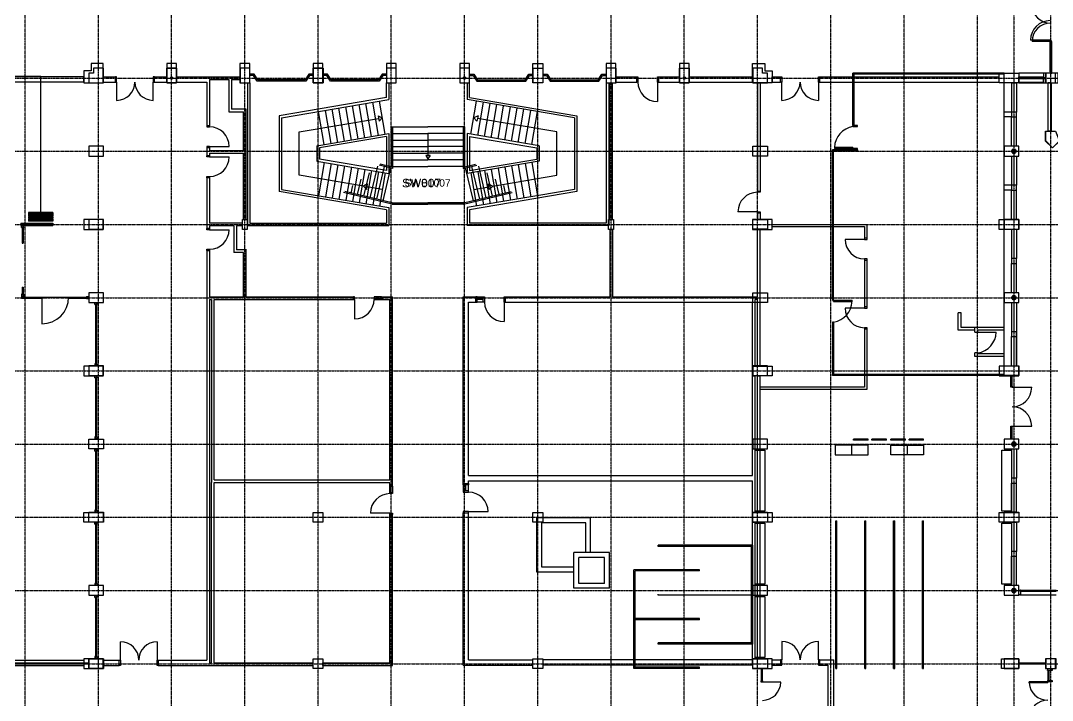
# Model space of a CAD drawing. Header units: millimetres. Extents: x -58291 to 85267, y -25390 to 74943.
# Drawn here: x -17716 to 24544, y 11276 to 39128 of the extents above; entities that cross this region are included whole.
import ezdxf

# ---------------------------------------------------------------- set-up
doc = ezdxf.new("R2010")
doc.units = ezdxf.units.MM
for name, pattern in [('HIDDEN', [9.525, 6.35, -3.175]), ('PCENTRE', [50.8, 31.75, -6.35, 6.35, -6.35]), ('PCENTRE2', [28.575, 19.05, -3.175, 3.175, -3.175])]:
    doc.linetypes.add(name, pattern=pattern)
for name, color, linetype in [('Basement 01 - Doors Windows and Openings', 1, 'Continuous'), ('Basement 01 - Stairs', 8, 'Continuous'), ('Basement 01 - Structural Members', 5, 'Continuous'), ('Basement 01 - Text and Leaders', 1, 'Continuous'), ('Basement 01 - Walls', 3, 'Continuous'), ('BL', 8, 'Continuous'), ('Boundaries_and_building_grids', 140, 'PCENTRE2'), ('BRICK_WALLS_P4', 1, 'Continuous'), ('COLUMNS_P5', 5, 'Continuous'), ('DR', 8, 'Continuous'), ('LIFTS AND STAIRS', 8, 'Continuous'), ('SHOPFITTING', 4, 'Continuous'), ('TEXT', 2, 'Continuous'), ('WA', 6, 'Continuous'), ('WN', 4, 'Continuous')]:
    doc.layers.add(name, color=color, linetype=linetype)
doc.styles.add('arial', font='arial.ttf')

msp = doc.modelspace()

# ---------------------------------------------------------------- linework, layer by layer
at = {"layer": 'Basement 01 - Doors Windows and Openings', "color": 1, "linetype": 'Continuous', "lineweight": -3}
for p, q in [((24467, 38276, -4600), (23717, 38276, -4600)), ((24467, 37026, -4600), (24467, 38226, -4600)), ((24492, 37026, -4600), (24492, 38226, -4600)), ((24517, 37026, -4600), (24517, 38226, -4600)), ((-13783, 36611, -4600), (-13783, 35861, -4600)), ((-12283, 35861, -4600), (-12283, 36611, -4600)), ((8367, 36611, -4600), (8367, 35811, -4600)), ((13461, 35861, -4600), (13461, 36611, -4600)), ((14961, 36611, -4600), (14961, 35861, -4600)), ((-9978, 33973, -4600), (-9178, 33973, -4600)), ((-9978, 33543, -4600), (-9178, 33543, -4600)), ((12467, 31294, -4600), (11667, 31294, -4600)), ((-9978, 30561, -4600), (-9178, 30561, -4600)), ((16852, 30166, -4600), (16052, 30166, -4600)), ((-4038, 27706, -4600), (-4038, 26906, -4600)), ((-2938, 27816, -4600), (-3188, 27816, -4600)), ((-3188, 27761, -4600), (-2938, 27761, -4600)), ((-3188, 27706, -4600), (-2888, 27706, -4600)), ((1235, 27596, -4600), (935, 27596, -4600)), ((985, 27816, -4600), (1235, 27816, -4600)), ((985, 27596, -4600), (985, 27816, -4600)), ((1235, 27706, -4600), (985, 27706, -4600)), ((2085, 27596, -4600), (2085, 26796, -4600)), ((16852, 27346, -4600), (16052, 27346, -4600)), ((-2588, 19796, -4600), (-2588, 20096, -4600)), ((-2533, 19796, -4600), (-2533, 20046, -4600)), ((-2478, 20046, -4600), (-2478, 19796, -4600)), ((412, 20108, -4600), (412, 19858, -4600)), ((632, 20108, -4600), (412, 20108, -4600)), ((522, 19858, -4600), (522, 20108, -4600)), ((632, 19858, -4600), (632, 20158, -4600)), ((-2588, 18946, -4600), (-3388, 18946, -4600)), ((632, 19008, -4600), (1432, 19008, -4600)), ((-13626, 12926, -4600), (-13626, 13676, -4600)), ((-12126, 13676, -4600), (-12126, 12926, -4600)), ((13461, 13691, -4600), (13461, 12941, -4600)), ((14961, 12941, -4600), (14961, 13691, -4600)), ((12617, 12576, -4600), (12617, 12076, -4600)), ((12642, 12076, -4600), (12642, 12576, -4600)), ((12667, 12076, -4600), (12667, 12576, -4600)), ((13417, 12026, -4600), (12667, 12026, -4600))]:
    msp.add_line(p, q, dxfattribs=at)
at = {"layer": 'Basement 01 - Doors Windows and Openings', "color": 1, "linetype": 'Continuous', "lineweight": -3, "elevation": -4600}
for points in [[(24517, 38226), (24517, 38276), (24467, 38276), (24467, 38226), (24517, 38226)], [(-13783, 36611), (-13783, 36831), (-13833, 36831), (-13833, 36611), (-13783, 36611)], [(-12233, 36611), (-12233, 36831), (-12283, 36831), (-12283, 36611), (-12233, 36611)], [(7567, 36611), (7517, 36611), (7517, 36831), (7567, 36831), (7567, 36611)], [(8417, 36611), (8367, 36611), (8367, 36831), (8417, 36831), (8417, 36611)], [(13411, 36611), (13411, 36831), (13461, 36831), (13461, 36611), (13411, 36611)], [(14961, 36611), (14961, 36831), (15011, 36831), (15011, 36611), (14961, 36611)], [(24517, 36976), (24517, 37026), (24467, 37026), (24467, 36976), (24517, 36976)], [(-9978, 34773), (-9978, 34823), (-10088, 34823), (-10088, 34773), (-9978, 34773)], [(-9978, 33923), (-9978, 33973), (-10088, 33973), (-10088, 33923), (-9978, 33923)], [(-9978, 33593), (-9978, 33543), (-10088, 33543), (-10088, 33593), (-9978, 33593)], [(-9978, 32743), (-9978, 32693), (-10088, 32693), (-10088, 32743), (-9978, 32743)], [(12467, 32094), (12467, 32144), (12577, 32144), (12577, 32094), (12467, 32094)], [(12467, 31244), (12467, 31294), (12577, 31294), (12577, 31244), (12467, 31244)], [(-9978, 30611), (-9978, 30561), (-10088, 30561), (-10088, 30611), (-9978, 30611)], [(16852, 30216), (16852, 30166), (16962, 30166), (16962, 30216), (16852, 30216)], [(-9978, 29761), (-9978, 29711), (-10088, 29711), (-10088, 29761), (-9978, 29761)], [(16852, 29366), (16852, 29316), (16962, 29316), (16962, 29366), (16852, 29366)], [(-4088, 27706), (-4038, 27706), (-4038, 27816), (-4088, 27816), (-4088, 27706)], [(-3238, 27706), (-3188, 27706), (-3188, 27816), (-3238, 27816), (-3238, 27706)], [(-2938, 27816), (-2888, 27816), (-2888, 27706), (-2938, 27706), (-2938, 27816)], [(985, 27816), (935, 27816), (935, 27596), (985, 27596)], [(1285, 27596), (1235, 27596), (1235, 27816), (1285, 27816), (1285, 27596)], [(2135, 27596), (2085, 27596), (2085, 27816), (2135, 27816), (2135, 27596)], [(16852, 27396), (16852, 27346), (16962, 27346), (16962, 27396), (16852, 27396)], [(16852, 26546), (16852, 26496), (16962, 26496), (16962, 26546), (16852, 26546)], [(-2478, 20046), (-2478, 20096), (-2588, 20096), (-2588, 20046), (-2478, 20046)], [(412, 20108), (412, 20158), (632, 20158), (632, 20108)], [(-2588, 19746), (-2588, 19796), (-2478, 19796), (-2478, 19746), (-2588, 19746)], [(632, 19808), (632, 19858), (412, 19858), (412, 19808), (632, 19808)], [(-2588, 18896), (-2588, 18946), (-2478, 18946), (-2478, 18896), (-2588, 18896)], [(632, 18958), (632, 19008), (412, 19008), (412, 18958), (632, 18958)], [(-13626, 12926), (-13626, 12706), (-13676, 12706), (-13676, 12926), (-13626, 12926)], [(-12076, 12926), (-12076, 12706), (-12126, 12706), (-12126, 12926), (-12076, 12926)], [(13411, 12941), (13411, 12721), (13461, 12721), (13461, 12941), (13411, 12941)], [(14961, 12941), (14961, 12721), (15011, 12721), (15011, 12941), (14961, 12941)], [(12617, 12026), (12617, 12076), (12667, 12076), (12667, 12026), (12617, 12026)]]:
    msp.add_lwpolyline(points, dxfattribs=at)
at = {"layer": 'Basement 01 - Doors Windows and Openings', "color": 1, "linetype": 'Continuous', "lineweight": -3}
for centre, radius, start, end in [((24467, 39776, -4600), 750, 180, 270), ((24467, 38276, -4600), 750, 90, 180), ((-13783, 36611, -4600), 750, 270, 0), ((-12283, 36611, -4600), 750, 180, 270), ((8367, 36611, -4600), 800, 180, 270), ((13461, 36611, -4600), 750, 270, 0), ((14961, 36611, -4600), 750, 180, 270), ((-9978, 33973, -4600), 800, 0, 90), ((-9978, 33543, -4600), 800, 270, 0), ((12467, 31294, -4600), 800, 90, 180), ((-9978, 30561, -4600), 800, 270, 0), ((16852, 30166, -4600), 800, 180, 270), ((-4038, 27706, -4600), 800, 270, 0), ((2085, 27596, -4600), 800, 180, 270), ((16852, 27346, -4600), 800, 180, 270), ((-2588, 18946, -4600), 800, 90, 180), ((632, 19008, -4600), 800, 0, 90), ((-13626, 12926, -4600), 750, 0, 90), ((-12126, 12926, -4600), 750, 90, 180), ((13461, 12941, -4600), 750, 0, 90), ((14961, 12941, -4600), 750, 90, 180), ((12667, 12026, -4600), 750, 270, 0)]:
    msp.add_arc(centre, radius, start, end, dxfattribs=at)
at = {"layer": 'Basement 01 - Stairs', "color": 8, "linetype": 'Continuous', "lineweight": -3}
for p, q in [((-2533, 34776, -4600), (-2533, 33138, -4600)), ((-2533, 34776, -4600), (-1033, 34776, -4600)), ((-2483, 34776, -4600), (-2483, 33076, -4600)), ((467, 34776, -4600), (-1033, 34776, -4600)), ((417, 34776, -4600), (417, 33076, -4600)), ((467, 34776, -4600), (467, 33138, -4600)), ((-2483, 34506, -4600), (-1033, 34506, -4600)), ((-2483, 34236, -4600), (-1033, 34236, -4600)), ((-1033, 34506, -4600), (-1033, 33601, -4600)), ((417, 34506, -4600), (-1033, 34506, -4600)), ((417, 34236, -4600), (-1033, 34236, -4600)), ((-2483, 33966, -4600), (-1033, 33966, -4600)), ((417, 33966, -4600), (-1033, 33966, -4600)), ((-2483, 33696, -4600), (-1033, 33696, -4600)), ((-2483, 33426, -4600), (-1033, 33426, -4600)), ((-1122, 33601, -4600), (-1033, 33463, -4600)), ((-1122, 33601, -4600), (-943, 33601, -4600)), ((-943, 33601, -4600), (-1122, 33601, -4600)), ((417, 33696, -4600), (-1033, 33696, -4600)), ((-943, 33601, -4600), (-1033, 33463, -4600)), ((417, 33426, -4600), (-1033, 33426, -4600)), ((-3100, 33159, -4600), (-3408, 31874, -4600)), ((-2823, 33157, -4600), (-3145, 31812, -4600)), ((-2483, 33076, -4600), (-3037, 33208, -4600)), ((-2533, 33138, -4600), (-2988, 33247, -4600)), ((-2561, 33094, -4600), (-2882, 31749, -4600)), ((-2483, 33156, -4600), (-1033, 33156, -4600)), ((417, 33156, -4600), (-1033, 33156, -4600)), ((417, 33076, -4600), (972, 33208, -4600)), ((467, 33138, -4600), (922, 33247, -4600)), ((495, 33094, -4600), (817, 31749, -4600)), ((758, 33157, -4600), (1079, 31812, -4600)), ((1035, 33159, -4600), (1342, 31874, -4600)), ((-3782, 32630, -4600), (-3933, 32000, -4600)), ((-3441, 32895, -4600), (-3670, 31937, -4600)), ((1376, 32895, -4600), (1605, 31937, -4600)), ((1716, 32630, -4600), (1867, 32000, -4600)), ((-2493, 31656, -4600), (-4438, 32121, -4600)), ((-4123, 32366, -4600), (-4195, 32063, -4600)), ((427, 31656, -4600), (2373, 32121, -4600)), ((2057, 32366, -4600), (2130, 32063, -4600)), ((-2493, 31606, -4600), (-4488, 32083, -4600)), ((427, 31606, -4600), (2422, 32083, -4600)), ((-2493, 31656, -4600), (-1033, 31656, -4600)), ((-2493, 31606, -4600), (-1033, 31606, -4600)), ((427, 31656, -4600), (-1033, 31656, -4600)), ((427, 31606, -4600), (-1033, 31606, -4600))]:
    msp.add_line(p, q, dxfattribs=at)
at = {"layer": 'Basement 01 - Structural Members', "color": 5, "linetype": 'Continuous', "lineweight": -3, "elevation": -4600}
for points in [[(-14333, 37376), (-14833, 37376), (-14833, 37076), (-15133, 37076), (-15133, 36576), (-14333, 36576)], [(-11733, 37376), (-11733, 36576), (-11333, 36576), (-11333, 37376)], [(-8333, 36576), (-8333, 37376), (-8733, 37376), (-8733, 36576)], [(-5733, 37376), (-5733, 36576), (-5333, 36576), (-5333, 37376)], [(-2333, 37376), (-2733, 37376), (-2733, 36576), (-2333, 36576)], [(667, 37376), (267, 37376), (267, 36576), (667, 36576)], [(3267, 37376), (3667, 37376), (3667, 36576), (3267, 36576)], [(6267, 37376), (6267, 36576), (6667, 36576), (6667, 37376)], [(9267, 37376), (9267, 36576), (9667, 36576), (9667, 37376)], [(12267, 37376), (12767, 37376), (12767, 37076), (13067, 37076), (13067, 36576), (12267, 36576)], [(22367, 36576), (22367, 36976), (23167, 36976), (23167, 36576)], [(24781, 36976), (24181, 36976), (24181, 36576), (24781, 36576)], [(24267, 34593), (24667, 34593), (24833, 34193), (24550, 33910), (24267, 34193)], [(-15133, 30576), (-14333, 30576), (-14333, 30976), (-15133, 30976)], [(13067, 30576), (13067, 30976), (12267, 30976), (12267, 30576)], [(22367, 30576), (22367, 30976), (23167, 30976), (23167, 30576)], [(-14333, 24976), (-15133, 24976), (-15133, 24576), (-14333, 24576)], [(13067, 24576), (12267, 24576), (12267, 24976), (13067, 24976)], [(22367, 24576), (23167, 24576), (23167, 24976), (22367, 24976)], [(-15133, 18576), (-15133, 18976), (-14333, 18976), (-14333, 18576)], [(13067, 18576), (12267, 18576), (12267, 18976), (13067, 18976)], [(22367, 18576), (22367, 18976), (23167, 18976), (23167, 18576)], [(-15133, 12576), (-14333, 12576), (-14333, 12976), (-15133, 12976)], [(13067, 12576), (13067, 12976), (12267, 12976), (12267, 12576)], [(22467, 12576), (22467, 12976), (23167, 12976), (23167, 12576)]]:
    msp.add_lwpolyline(points, close=True, dxfattribs=at)
for points in [[(-8633, 30976), (-8433, 30976), (-8433, 30576), (-8633, 30576), (-8633, 30976)], [(6367, 30976), (6567, 30976), (6567, 30576), (6367, 30576), (6367, 30976)], [(-5333, 18576), (-5733, 18576), (-5733, 18976), (-5333, 18976), (-5333, 18576)], [(3667, 18576), (3267, 18576), (3267, 18976), (3667, 18976), (3667, 18576)], [(-5333, 12576), (-5733, 12576), (-5733, 12976), (-5333, 12976), (-5333, 12576)], [(3667, 12576), (3267, 12576), (3267, 12976), (3667, 12976), (3667, 12576)], [(24267, 12576), (24667, 12576), (24667, 12976), (24267, 12976), (24267, 12576)]]:
    msp.add_lwpolyline(points, dxfattribs=at)
at = {"layer": 'Basement 01 - Structural Members', "color": 5, "linetype": 'Continuous', "lineweight": -3}
for centre, radius in [((-11533, 36776, -4600), 50), ((467, 36776, -4600), 50), ((9467, 36776, -4600), 50), ((22967, 27776, -4600), 75), ((22967, 21776, -4600), 75), ((22967, 15776, -4600), 75)]:
    msp.add_circle(centre, radius, dxfattribs=at)
at = {"layer": 'Basement 01 - Structural Members', "linetype": 'Continuous', "lineweight": -3}
msp.add_circle((22965, 33774, -4600), 75, dxfattribs=at)
at = {"layer": 'Basement 01 - Walls', "color": 3, "linetype": 'Continuous', "lineweight": -3}
for p, q in [((-15133, 36831, -4600), (-24433, 36831, -4600)), ((-15133, 36611, -4600), (-15133, 36831, -4600)), ((-14333, 36611, -4600), (-14333, 36831, -4600)), ((-14333, 36831, -4600), (-13833, 36831, -4600)), ((-13833, 36611, -4600), (-13833, 36831, -4600)), ((-12233, 36611, -4600), (-12233, 36831, -4600)), ((-12233, 36831, -4600), (-11733, 36831, -4600)), ((-11733, 36611, -4600), (-11733, 36831, -4600)), ((-11333, 36611, -4600), (-11333, 36831, -4600)), ((-11333, 36831, -4600), (-8733, 36831, -4600)), ((-8733, 36721, -4600), (-8733, 36831, -4600)), ((6667, 36831, -4600), (7517, 36831, -4600)), ((6667, 36611, -4600), (6667, 36831, -4600)), ((7517, 36611, -4600), (7517, 36831, -4600)), ((8417, 36611, -4600), (8417, 36831, -4600)), ((8417, 36831, -4600), (9267, 36831, -4600)), ((9267, 36611, -4600), (9267, 36831, -4600)), ((9667, 36831, -4600), (12267, 36831, -4600)), ((9667, 36611, -4600), (9667, 36831, -4600)), ((12267, 36611, -4600), (12267, 36831, -4600)), ((13067, 36831, -4600), (13411, 36831, -4600)), ((13067, 36611, -4600), (13067, 36831, -4600)), ((13411, 36611, -4600), (13411, 36831, -4600)), ((15011, 36831, -4600), (22367, 36831, -4600)), ((15011, 36611, -4600), (15011, 36831, -4600)), ((22367, 36611, -4600), (22367, 36831, -4600)), ((23167, 36831, -4600), (24181, 36831, -4600)), ((23167, 36611, -4600), (23167, 36831, -4600)), ((24181, 36611, -4600), (24181, 36831, -4600)), ((-15133, 36611, -4600), (-24433, 36611, -4600)), ((-14333, 36611, -4600), (-13833, 36611, -4600)), ((-12233, 36611, -4600), (-11733, 36611, -4600)), ((-11333, 36611, -4600), (-10088, 36611, -4600)), ((-10088, 36611, -4600), (-10088, 34823, -4600)), ((-9978, 36721, -4600), (-9978, 34823, -4600)), ((-9978, 36721, -4600), (-9192, 36721, -4600)), ((-9192, 36721, -4600), (-9192, 35393, -4600)), ((-9082, 36721, -4600), (-8733, 36721, -4600)), ((-9082, 36721, -4600), (-9082, 35503, -4600)), ((6412, 30976, -4600), (6412, 36576, -4600)), ((6412, 36576, -4600), (6522, 36576, -4600)), ((6522, 30976, -4600), (6522, 36576, -4600)), ((6667, 36611, -4600), (7517, 36611, -4600)), ((8417, 36611, -4600), (9267, 36611, -4600)), ((9667, 36611, -4600), (12267, 36611, -4600)), ((12467, 36576, -4600), (12467, 32094, -4600)), ((12467, 36576, -4600), (12577, 36576, -4600)), ((12577, 36576, -4600), (12577, 32094, -4600)), ((13067, 36611, -4600), (13411, 36611, -4600)), ((15011, 36611, -4600), (22367, 36611, -4600)), ((23167, 36611, -4600), (24181, 36611, -4600)), ((24367, 34593, -4600), (24367, 36576, -4600)), ((24507, 34593, -4600), (24507, 36576, -4600)), ((-8478, 35503, -4600), (-9082, 35503, -4600)), ((-8478, 30976, -4600), (-8478, 35503, -4600)), ((-9192, 35393, -4600), (-8588, 35393, -4600)), ((-8588, 33813, -4600), (-8588, 35393, -4600)), ((-9978, 34823, -4600), (-10088, 34823, -4600)), ((-10088, 33923, -4600), (-10088, 33593, -4600)), ((-10088, 33923, -4600), (-9978, 33923, -4600)), ((-9978, 33923, -4600), (-9978, 33813, -4600)), ((-9978, 33813, -4600), (-8588, 33813, -4600)), ((-9978, 33593, -4600), (-10088, 33593, -4600)), ((-9978, 33703, -4600), (-9978, 33593, -4600)), ((-9978, 33703, -4600), (-8588, 33703, -4600)), ((-8588, 30976, -4600), (-8588, 33703, -4600)), ((-10088, 32693, -4600), (-10088, 30611, -4600)), ((-9978, 32693, -4600), (-10088, 32693, -4600)), ((-9978, 32693, -4600), (-9978, 30831, -4600)), ((12467, 31294, -4600), (12467, 30976, -4600)), ((12577, 31294, -4600), (12577, 30976, -4600)), ((-8588, 30976, -4600), (-8478, 30976, -4600)), ((6522, 30976, -4600), (6412, 30976, -4600)), ((12467, 30976, -4600), (12577, 30976, -4600)), ((-9978, 30611, -4600), (-10088, 30611, -4600)), ((-8633, 30831, -4600), (-9978, 30831, -4600)), ((-9978, 30721, -4600), (-9978, 30611, -4600)), ((-8978, 30721, -4600), (-9978, 30721, -4600)), ((-8978, 30721, -4600), (-8978, 29631, -4600)), ((-8633, 30721, -4600), (-8868, 30721, -4600)), ((-8868, 30721, -4600), (-8868, 29741, -4600)), ((-8633, 30721, -4600), (-8633, 30831, -4600)), ((6412, 30576, -4600), (6522, 30576, -4600)), ((6412, 30576, -4600), (6412, 27816, -4600)), ((6522, 30576, -4600), (6522, 27816, -4600)), ((12467, 27816, -4600), (12467, 30576, -4600)), ((12467, 30576, -4600), (12577, 30576, -4600)), ((12577, 24976, -4600), (12577, 30576, -4600)), ((-10088, 29711, -4600), (-9978, 29711, -4600)), ((-10088, 29711, -4600), (-10088, 12926, -4600)), ((-9978, 29711, -4600), (-9978, 27816, -4600)), ((-8588, 29631, -4600), (-8978, 29631, -4600)), ((-8468, 29741, -4600), (-8868, 29741, -4600)), ((-8588, 27813, -4600), (-8588, 29631, -4600)), ((-8478, 27816, -4600), (-8478, 29741, -4600)), ((-9978, 27816, -4600), (-8588, 27816, -4600)), ((-9978, 27706, -4600), (-9898, 27706, -4600)), ((-9978, 27706, -4600), (-9978, 20206, -4600)), ((-9898, 27706, -4600), (-9898, 20206, -4600)), ((-9788, 20316, -4600), (-9788, 27706, -4600)), ((-9788, 27706, -4600), (-4088, 27706, -4600)), ((-8478, 27816, -4600), (-4088, 27816, -4600)), ((-4088, 27706, -4600), (-4088, 27816, -4600)), ((-2888, 27706, -4600), (-2888, 27816, -4600)), ((-2888, 27816, -4600), (-2478, 27816, -4600)), ((-2888, 27706, -4600), (-2588, 27706, -4600)), ((-2588, 20316, -4600), (-2588, 27706, -4600)), ((-2478, 20096, -4600), (-2478, 27816, -4600)), ((412, 27816, -4600), (935, 27816, -4600)), ((412, 20158, -4600), (412, 27816, -4600)), ((632, 20488, -4600), (632, 27596, -4600)), ((632, 27596, -4600), (935, 27596, -4600)), ((935, 27596, -4600), (935, 27816, -4600)), ((2135, 27596, -4600), (2135, 27816, -4600)), ((2135, 27816, -4600), (6412, 27816, -4600)), ((2135, 27596, -4600), (12267, 27596, -4600)), ((6522, 27816, -4600), (12467, 27816, -4600)), ((12267, 24976, -4600), (12267, 27596, -4600)), ((12377, 24976, -4600), (12377, 27703, -4600)), ((12467, 27703, -4600), (12377, 27703, -4600)), ((12467, 24976, -4600), (12467, 27703, -4600)), ((12267, 24976, -4600), (12377, 24976, -4600)), ((12467, 24976, -4600), (12577, 24976, -4600)), ((12267, 20488, -4600), (12267, 24576, -4600)), ((12267, 24576, -4600), (12377, 24576, -4600)), ((12377, 18976, -4600), (12377, 24576, -4600)), ((12467, 18976, -4600), (12467, 24576, -4600)), ((12467, 24576, -4600), (12577, 24576, -4600)), ((12577, 18976, -4600), (12577, 24576, -4600)), ((-9788, 20316, -4600), (-2588, 20316, -4600)), ((632, 20488, -4600), (12267, 20488, -4600)), ((-9978, 20206, -4600), (-9978, 12816, -4600)), ((-9898, 12816, -4600), (-9898, 20206, -4600)), ((-9788, 20206, -4600), (-2588, 20206, -4600)), ((-9788, 12816, -4600), (-9788, 20206, -4600)), ((-2588, 20096, -4600), (-2588, 20206, -4600)), ((-2588, 20096, -4600), (-2478, 20096, -4600)), ((412, 20158, -4600), (632, 20158, -4600)), ((632, 20268, -4600), (12267, 20268, -4600)), ((632, 20158, -4600), (632, 20268, -4600)), ((12267, 18976, -4600), (12267, 20268, -4600)), ((-2588, 18896, -4600), (-2478, 18896, -4600)), ((-2588, 12816, -4600), (-2588, 18896, -4600)), ((-2478, 12706, -4600), (-2478, 18896, -4600)), ((412, 18958, -4600), (632, 18958, -4600)), ((412, 12721, -4600), (412, 18958, -4600)), ((632, 12941, -4600), (632, 18958, -4600)), ((12267, 18976, -4600), (12377, 18976, -4600)), ((12467, 18976, -4600), (12577, 18976, -4600)), ((12267, 12976, -4600), (12267, 18576, -4600)), ((12267, 18576, -4600), (12377, 18576, -4600)), ((12377, 12976, -4600), (12377, 18576, -4600)), ((12467, 12976, -4600), (12467, 18576, -4600)), ((12467, 18576, -4600), (12577, 18576, -4600)), ((12577, 12976, -4600), (12577, 18576, -4600)), ((-24433, 12926, -4600), (-15133, 12926, -4600)), ((-24433, 12706, -4600), (-15133, 12706, -4600)), ((-14333, 12926, -4600), (-13676, 12926, -4600)), ((-14333, 12706, -4600), (-13676, 12706, -4600)), ((-13676, 12706, -4600), (-13676, 12926, -4600)), ((-12076, 12926, -4600), (-10088, 12926, -4600)), ((-12076, 12706, -4600), (-12076, 12926, -4600)), ((-12076, 12706, -4600), (-5733, 12706, -4600)), ((-9978, 12816, -4600), (-9898, 12816, -4600)), ((-9788, 12816, -4600), (-5733, 12816, -4600)), ((-5733, 12706, -4600), (-5733, 12816, -4600)), ((-5333, 12706, -4600), (-5333, 12816, -4600)), ((-5333, 12816, -4600), (-2588, 12816, -4600)), ((-5333, 12706, -4600), (-2478, 12706, -4600)), ((412, 12721, -4600), (3267, 12721, -4600)), ((632, 12941, -4600), (3267, 12941, -4600)), ((12267, 12941, -4600), (3667, 12941, -4600)), ((12267, 12721, -4600), (3667, 12721, -4600)), ((12267, 12976, -4600), (12377, 12976, -4600)), ((12267, 12721, -4600), (12267, 12941, -4600)), ((12467, 12976, -4600), (12577, 12976, -4600)), ((13067, 12941, -4600), (13411, 12941, -4600)), ((13067, 12721, -4600), (13067, 12941, -4600)), ((13067, 12721, -4600), (13411, 12721, -4600)), ((13411, 12941, -4600), (13411, 12721, -4600)), ((15011, 12941, -4600), (15011, 12721, -4600)), ((15011, 12941, -4600), (15587, 12941, -4600)), ((15011, 12721, -4600), (15357, 12721, -4600)), ((15357, 9976, -4600), (15357, 12721, -4600)), ((15587, 9976, -4600), (15587, 12941, -4600))]:
    msp.add_line(p, q, dxfattribs=at)
at = {"layer": 'Basement 01 - Walls', "color": 2, "linetype": 'Continuous', "lineweight": -3, "elevation": -4600}
for points in [[(13067, 30776), (16942, 30776), (16942, 30166)], [(13067, 30686), (16852, 30686), (16852, 30166)], [(16852, 29366), (16852, 27346)], [(16942, 29366), (16942, 27346)], [(16942, 26546), (16942, 24016), (12577, 24016)], [(16852, 26546), (16852, 24106), (12577, 24106)]]:
    msp.add_lwpolyline(points, dxfattribs=at)
at = {"layer": 'BL', "linetype": 'Continuous'}
for p, q in [((-8150, 36931), (-8328, 36931)), ((-8178, 36881), (-8328, 36881)), ((-8028, 36646), (-8178, 36881)), ((-8000, 36696), (-8150, 36931)), ((-5907, 36931), (-6057, 36696)), ((-5880, 36881), (-6030, 36646)), ((-5730, 36931), (-5907, 36931)), ((-5730, 36881), (-5880, 36881)), ((-5150, 36931), (-5328, 36931)), ((-5178, 36881), (-5328, 36881)), ((-5028, 36646), (-5178, 36881)), ((-5000, 36696), (-5150, 36931)), ((-2907, 36931), (-3057, 36696)), ((-2880, 36881), (-3030, 36646)), ((-2730, 36931), (-2907, 36931)), ((-2730, 36881), (-2880, 36881)), ((674, 36931), (852, 36931)), ((674, 36881), (824, 36881)), ((824, 36881), (974, 36646)), ((852, 36931), (1002, 36696)), ((2945, 36696), (3095, 36931)), ((2972, 36646), (3122, 36881)), ((3095, 36931), (3272, 36931)), ((3122, 36881), (3272, 36881)), ((3674, 36931), (3852, 36931)), ((3674, 36881), (3824, 36881)), ((3824, 36881), (3974, 36646)), ((3852, 36931), (4002, 36696)), ((5945, 36696), (6095, 36931)), ((5972, 36646), (6122, 36881)), ((6095, 36931), (6272, 36931)), ((6122, 36881), (6272, 36881)), ((-6030, 36646), (-8028, 36646)), ((-6057, 36696), (-8000, 36696)), ((-3030, 36646), (-5028, 36646)), ((-3057, 36696), (-5000, 36696)), ((974, 36646), (2972, 36646)), ((1002, 36696), (2945, 36696)), ((3974, 36646), (5972, 36646)), ((4002, 36696), (5945, 36696)), ((5632, 18751), (3427, 18751)), ((3427, 16531), (3427, 18751)), ((5632, 17331), (5632, 18751)), ((15672, 18631), (15722, 18631)), ((15672, 12581), (15672, 18631)), ((15722, 12581), (15722, 18631)), ((16856, 12581), (16856, 18631)), ((16856, 18631), (16906, 18631)), ((16906, 12581), (16906, 18631)), ((18039, 18631), (18089, 18631)), ((18039, 12581), (18039, 18631)), ((18089, 12581), (18089, 18631)), ((19222, 12581), (19222, 18631)), ((19222, 18631), (19272, 18631)), ((19272, 12581), (19272, 18631)), ((5432, 18551), (3627, 18551)), ((3627, 16731), (3627, 18551)), ((5432, 17331), (5432, 18551)), ((6402, 17331), (4942, 17331)), ((4942, 15871), (4942, 17331)), ((6402, 15871), (6402, 17331)), ((12272, 17631), (8402, 17631)), ((8402, 17581), (8402, 17631)), ((12272, 17581), (8402, 17581)), ((12222, 13581), (12222, 17631)), ((12272, 13581), (12272, 17631)), ((5142, 16071), (5142, 17131)), ((6202, 17131), (5142, 17131)), ((6202, 16071), (6202, 17131)), ((4942, 16531), (3427, 16531)), ((4942, 16731), (3627, 16731)), ((10090, 16631), (7402, 16631)), ((7402, 12581), (7402, 16631)), ((7452, 12581), (7452, 16581)), ((10090, 16581), (7452, 16581)), ((10090, 16581), (10090, 16631)), ((6202, 16071), (5142, 16071)), ((6402, 15871), (4942, 15871)), ((8402, 15581), (8402, 15631)), ((12272, 15581), (8402, 15581)), ((10090, 14631), (7402, 14631)), ((10090, 14581), (7402, 14581)), ((10090, 14581), (10090, 14631)), ((12272, 13631), (8402, 13631)), ((8402, 13581), (8402, 13631)), ((12272, 13581), (8402, 13581)), ((10090, 12631), (7402, 12631)), ((10090, 12581), (7402, 12581)), ((10090, 12581), (10090, 12631)), ((10090, 12581), (10090, 12631)), ((15672, 12581), (15722, 12581)), ((16856, 12581), (16906, 12581)), ((18039, 12581), (18089, 12581)), ((19222, 12581), (19272, 12581))]:
    msp.add_line(p, q, dxfattribs=at)
at = {"layer": 'Boundaries_and_building_grids', "color": 140, "linetype": 'PCENTRE', "lineweight": -3}
for p, q in [((-17533, -17978), (-17533, 67826)), ((-14533, -17978), (-14533, 67826)), ((-11533, -17978), (-11533, 67826)), ((-8533, -17978), (-8533, 67826)), ((-5533, -17978), (-5533, 67826)), ((-2533, -17978), (-2533, 67826)), ((467, -17978), (467, 67826)), ((3467, -17978), (3467, 67826)), ((6467, -17978), (6467, 67826)), ((9467, -17978), (9467, 67826)), ((12467, -17978), (12467, 67826)), ((15467, -17978), (15467, 67826)), ((18467, -17978), (18467, 67826)), ((21467, 67826), (21467, -17978)), ((22967, 67826), (22967, -17978)), ((24467, 67826), (24467, -17978)), ((-52891, 36776), (85267, 36776)), ((-52891, 33776), (85267, 33776)), ((-52891, 30776), (50767, 30776)), ((-52891, 27776), (50767, 27776)), ((-52891, 24776), (50767, 24776)), ((-52891, 21776), (50767, 21776)), ((-52891, 18776), (50767, 18776)), ((-52891, 15776), (50767, 15776)), ((-52891, 12776), (50767, 12776))]:
    msp.add_line(p, q, dxfattribs=at)
at = {"layer": 'BRICK_WALLS_P4', "linetype": 'Continuous'}
for p, q in [((24482, 36581), (24372, 36581)), ((24372, 34598), (24372, 36581)), ((24482, 34598), (24482, 36581)), ((24482, 34598), (24372, 34598))]:
    msp.add_line(p, q, dxfattribs=at)
at = {"layer": 'COLUMNS_P5', "linetype": 'Continuous', "lineweight": -3}
for points in [[(-14328, 37181), (-14728, 37181), (-14728, 36981), (-14928, 36981), (-14928, 36581), (-14328, 36581)], [(-11328, 37181), (-11328, 36581), (-11728, 36581), (-11728, 37181), (-11328, 37181), (-11728, 37181), (-11728, 36581), (-11328, 36581), (-11328, 37181), (-11728, 37181)], [(-8728, 37181), (-8728, 36581), (-8328, 36581), (-8328, 37181), (-8728, 37181), (-8728, 36581), (-8328, 36581), (-8328, 37181)], [(-5728, 37181), (-5328, 37181), (-5328, 36581), (-5728, 36581), (-5728, 37181), (-5728, 36581), (-5328, 36581), (-5328, 37181)], [(-2728, 37181), (-2728, 36581), (-2328, 36581), (-2328, 37181), (-2728, 37181), (-2728, 36581), (-2328, 36581), (-2328, 37181)], [(672, 37181), (272, 37181), (272, 36581), (672, 36581), (672, 37181), (272, 37181), (272, 36581), (672, 36581)], [(3272, 37181), (3672, 37181), (3672, 36581), (3272, 36581), (3272, 37181), (3672, 37181), (3672, 36581), (3272, 36581)], [(6672, 37181), (6272, 37181), (6272, 36581), (6672, 36581), (6672, 37181), (6272, 37181), (6272, 36581), (6672, 36581)], [(12872, 36981), (12672, 36981), (12672, 37181), (12272, 37181), (12272, 36581), (12872, 36581)], [(22572, 36981), (23172, 36981), (23172, 36581), (22572, 36581)], [(24272, 36981), (24272, 36581), (24672, 36581), (24672, 36981)], [(24272, 34598), (24672, 34598), (24838, 34198), (24555, 33915), (24272, 34198)], [(-14928, 33981), (-14928, 33581), (-14328, 33581), (-14328, 33981)], [(12272, 33981), (12872, 33981), (12872, 33581), (12272, 33581)], [(22572, 33581), (23172, 33581), (23172, 33981), (22572, 33981)], [(-14928, 30981), (-14928, 30581), (-14328, 30581), (-14328, 30981)], [(12872, 30981), (12872, 30581), (12272, 30581), (12272, 30981)], [(22572, 30981), (22572, 30581), (23172, 30581), (23172, 30981)], [(-14928, 27981), (-14928, 27581), (-14328, 27581), (-14328, 27981)], [(12272, 27981), (12872, 27981), (12872, 27581), (12272, 27581)], [(22572, 27581), (23172, 27581), (23172, 27981), (22572, 27981)], [(-14328, 24981), (-14928, 24981), (-14928, 24581), (-14328, 24581)], [(12872, 24581), (12872, 24981), (12272, 24981), (12272, 24581)], [(22572, 24581), (22572, 24981), (23172, 24981), (23172, 24581)], [(-14928, 21581), (-14928, 21981), (-14328, 21981), (-14328, 21581)], [(12872, 21581), (12872, 21981), (12272, 21981), (12272, 21581)], [(22572, 21581), (23172, 21581), (23172, 21981), (22572, 21981)], [(-14928, 18581), (-14928, 18981), (-14328, 18981), (-14328, 18581)], [(12872, 18981), (12872, 18581), (12272, 18581), (12272, 18981)], [(22572, 18581), (22572, 18981), (23172, 18981), (23172, 18581)], [(-14328, 15981), (-14928, 15981), (-14928, 15581), (-14328, 15581), (-14328, 15981), (-14928, 15981), (-14928, 15581), (-14328, 15581)], [(12872, 15581), (12872, 15981), (12272, 15981), (12272, 15581)], [(22572, 15581), (23172, 15581), (23172, 15981), (22572, 15981)], [(-14928, 12581), (-14928, 12981), (-14328, 12981), (-14328, 12581), (-14328, 12981), (-14928, 12981), (-14928, 12581), (-14328, 12581)], [(12872, 12581), (12272, 12581), (12272, 12981), (12872, 12981)], [(22572, 12581), (23172, 12581), (23172, 12981), (22572, 12981)], [(24697, 12581), (24697, 12981), (24272, 12981), (24272, 12581)]]:
    msp.add_lwpolyline(points, close=True, dxfattribs=at)
msp.add_lwpolyline([(9272, 36581), (9272, 37181), (9672, 37181), (9672, 36581), (9272, 36581), (9272, 37181)], dxfattribs=at)
at = {"layer": 'COLUMNS_P5', "linetype": 'Continuous', "lineweight": 50}
for centre in [(22967, 33776), (22967, 27776), (22967, 21776), (22967, 15776)]:
    msp.add_circle(centre, 75, dxfattribs=at)
at = {"layer": 'DR', "linetype": 'Continuous'}
for p, q in [((24447, 38328), (23647, 38328)), ((24447, 38328), (24447, 38278)), ((24497, 38328), (24447, 38328)), ((24447, 38278), (24497, 38278)), ((24497, 38278), (24497, 38328)), ((16427, 36881), (16377, 36881)), ((24497, 37031), (24447, 37031)), ((24447, 37031), (24447, 36981)), ((24447, 36981), (24497, 36981)), ((24497, 36981), (24497, 37031)), ((16422, 34836), (16373, 34836)), ((16427, 34886), (16377, 34886)), ((16562, 34836), (16377, 34836)), ((16377, 34836), (16377, 34786)), ((16377, 34786), (16562, 34786)), ((16562, 34836), (16512, 34836)), ((16562, 34786), (16562, 34836)), ((15582, 33836), (15532, 33836)), ((15532, 33836), (15532, 33786)), ((15532, 33836), (15532, 33786)), ((15582, 33836), (15582, 33786)), ((15617, 33936), (15617, 33886)), ((15737, 33936), (15617, 33936)), ((15617, 33936), (15617, 33886)), ((15737, 33886), (15617, 33886)), ((15737, 33936), (15737, 33886)), ((16257, 33936), (15737, 33936)), ((16257, 33911), (15737, 33911)), ((16257, 33886), (15737, 33886)), ((16377, 33936), (16257, 33936)), ((16257, 33936), (16257, 33886)), ((16377, 33886), (16257, 33886)), ((16377, 33936), (16377, 33886)), ((16562, 33886), (16377, 33886)), ((16377, 33886), (16377, 33836)), ((16377, 33836), (16562, 33836)), ((16442, 33836), (16442, 33786)), ((16562, 33836), (16442, 33836)), ((16562, 33836), (16562, 33886)), ((16562, 33836), (16562, 33786)), ((15582, 33786), (15532, 33786)), ((15582, 33786), (15532, 33786)), ((16562, 33786), (16442, 33786)), ((-17608, 30602), (-17652, 30602)), ((-17608, 27960), (-17652, 27960)), ((-17541, 27803), (-17541, 27759)), ((-15062, 27803), (-15062, 27759)), ((15582, 27826), (15532, 27826)), ((15532, 27726), (15532, 27776)), ((15532, 27726), (15532, 27776)), ((15582, 27776), (15532, 27776)), ((15582, 27776), (15532, 27776)), ((15582, 27726), (15532, 27726)), ((15582, 27726), (15532, 27726)), ((15532, 27726), (15532, 27676)), ((15532, 27676), (15582, 27676)), ((15582, 27726), (15582, 27776)), ((15582, 27676), (15582, 27726)), ((15582, 27676), (15702, 27676)), ((15582, 27626), (15582, 27676)), ((15582, 27626), (15702, 27626)), ((15702, 27676), (16222, 27676)), ((15702, 27626), (15702, 27676)), ((15702, 27651), (16222, 27651)), ((15702, 27626), (16222, 27626)), ((16222, 27626), (16222, 27676)), ((16222, 27676), (16342, 27676)), ((16222, 27626), (16342, 27626)), ((16342, 27626), (16342, 27676)), ((16342, 27626), (16342, 27676)), ((-14606, 27447), (-14650, 27447)), ((15532, 26776), (15532, 26726)), ((15582, 26776), (15532, 26776)), ((15532, 26726), (15582, 26726)), ((15532, 26726), (15582, 26726)), ((15532, 26676), (15582, 26676)), ((15582, 26726), (15582, 26776)), ((21372, 26362), (22247, 26362)), ((21372, 25361), (21372, 25512)), ((21487, 25512), (21372, 25512)), ((-14606, 25115), (-14650, 25115)), ((22897, 24531), (22847, 24531)), ((-14606, 24447), (-14650, 24447)), ((22847, 24156), (22897, 24156)), ((22897, 24106), (22847, 24106)), ((22897, 24156), (22897, 24106)), ((22897, 24106), (23697, 24106)), ((22847, 22506), (22957, 22506)), ((22847, 22456), (22847, 22506)), ((22897, 22456), (22847, 22456)), ((22897, 22456), (22847, 22456)), ((22897, 22506), (23697, 22506)), ((-14606, 22115), (-14650, 22115)), ((22897, 22031), (22847, 22031)), ((-14606, 21447), (-14650, 21447)), ((-14606, 19115), (-14650, 19115)), ((-14606, 18447), (-14650, 18447)), ((-14606, 16115), (-14650, 16115)), ((-14606, 15447), (-14650, 15447)), ((-14606, 13115), (-14650, 13115)), ((24352, 12509), (24347, 12509)), ((24347, 12501), (24347, 12509)), ((24537, 12501), (24347, 12501)), ((24352, 12509), (24352, 12556)), ((24377, 12556), (24352, 12556)), ((24377, 12556), (24377, 12581)), ((24512, 12581), (24512, 12556)), ((24512, 12556), (24537, 12556)), ((24537, 12556), (24537, 12501)), ((23712, 12041), (23592, 12041)), ((23592, 11991), (23592, 12041)), ((23592, 11991), (23592, 12041)), ((23712, 11991), (23592, 11991)), ((23712, 11991), (23712, 12041)), ((24232, 12041), (23712, 12041)), ((24232, 12016), (23712, 12016)), ((24232, 11991), (23712, 11991)), ((24232, 11991), (24232, 12041)), ((24352, 12041), (24232, 12041)), ((24352, 11991), (24232, 11991)), ((24352, 12091), (24537, 12091)), ((24352, 12041), (24352, 12091)), ((24352, 11991), (24352, 12041)), ((24537, 12041), (24352, 12041)), ((24537, 12091), (24537, 12041))]:
    msp.add_line(p, q, dxfattribs=at)
at = {"layer": 'DR'}
for q in [(-15751, 27803), (-16851, 26703)]:
    msp.add_line((-16851, 27803), q, dxfattribs=at)
at = {"layer": 'DR', "linetype": 'Continuous'}
for centre, radius, start, end in [((24447, 38328), 800, 90, 180), ((16513, 33900), 896, 98.7116, 177.9078), ((15447, 27662), 896, 278.7116, 357.9078), ((21352, 26398), 896, 278.7116, 357.6974), ((22897, 24106), 800, 270, 0), ((22897, 22506), 800, 0, 90), ((24352, 12041), 762, 183.7636, 270), ((24352, 10518), 762, 90, 176.2358)]:
    msp.add_arc(centre, radius, start, end, dxfattribs=at)
at = {"layer": 'DR'}
msp.add_arc((-16851, 27803), 1100, 270, 0, dxfattribs=at)
at = {"layer": 'LIFTS AND STAIRS', "linetype": 'Continuous'}
for p, q in [((-8428, 36581), (-8428, 30731)), ((-8328, 36581), (-8328, 30831)), ((-2728, 35981), (-2728, 36581)), ((-2628, 36581), (-2628, 35896)), ((572, 36581), (572, 35896)), ((672, 35981), (672, 36581)), ((6272, 36581), (6272, 30831)), ((6372, 36581), (6372, 30731)), ((-2728, 35981), (-7128, 35231)), ((672, 35981), (5072, 35231)), ((-7028, 35146), (-2628, 35896)), ((-4724, 34141), (-4956, 35500)), ((-4447, 34188), (-4679, 35547)), ((-4170, 34235), (-4402, 35594)), ((-3893, 34282), (-4125, 35641)), ((-3616, 34329), (-3848, 35688)), ((-3339, 34377), (-3571, 35736)), ((-3062, 34424), (-3294, 35783)), ((-2785, 34471), (-3017, 35830)), ((4972, 35146), (572, 35896)), ((730, 34471), (962, 35830)), ((1007, 34424), (1239, 35783)), ((1284, 34377), (1516, 35736)), ((1561, 34329), (1792, 35688)), ((1838, 34282), (2069, 35641)), ((2115, 34235), (2346, 35594)), ((2392, 34188), (2623, 35547)), ((2669, 34141), (2900, 35500)), ((-7128, 35231), (-7128, 32131)), ((-7028, 35146), (-7028, 32215)), ((-6303, 34571), (-3055, 35124)), ((-5278, 34046), (-5510, 35405)), ((-5001, 34093), (-5233, 35452)), ((-3076, 35231), (-3031, 35004)), ((-3076, 35231), (-2901, 35151)), ((-3031, 35004), (-2901, 35151)), ((1020, 35231), (846, 35151)), ((976, 35004), (846, 35151)), ((1020, 35231), (976, 35004)), ((4247, 34571), (999, 35124)), ((2946, 34093), (3177, 35452)), ((3222, 34046), (3454, 35405)), ((4972, 35146), (4972, 32215)), ((5072, 35231), (5072, 32131)), ((-6303, 32791), (-6303, 34571)), ((-5578, 33995), (-2628, 34498)), ((-2728, 34379), (-5478, 33911)), ((-2728, 34379), (-2728, 32982)), ((-2628, 34498), (-2628, 32864)), ((3522, 33995), (572, 34498)), ((572, 34498), (572, 32864)), ((672, 34379), (672, 32982)), ((672, 34379), (3422, 33911)), ((4247, 32791), (4247, 34571)), ((-5578, 33995), (-5578, 33367)), ((-5478, 33911), (-5478, 33451)), ((3422, 33911), (3422, 33451)), ((3522, 33995), (3522, 33367)), ((-2728, 32982), (-5478, 33451)), ((672, 32982), (3422, 33451)), ((-5578, 33367), (-2628, 32864)), ((-5278, 33316), (-5510, 31956)), ((-5001, 33268), (-5233, 31909)), ((-4724, 33221), (-4956, 31862)), ((-4447, 33174), (-4679, 31815)), ((-4170, 33127), (-4402, 31768)), ((-3893, 33079), (-4125, 31720)), ((-3616, 33032), (-3848, 31673)), ((-3339, 32985), (-3571, 31626)), ((3522, 33367), (572, 32864)), ((1284, 32985), (1516, 31626)), ((1561, 33032), (1792, 31673)), ((1838, 33079), (2069, 31720)), ((2115, 33127), (2346, 31768)), ((2392, 33174), (2623, 31815)), ((2669, 33221), (2900, 31862)), ((2946, 33268), (3177, 31909)), ((3222, 33316), (3454, 31956)), ((-3674, 32349), (-6303, 32791)), ((-3062, 32938), (-3294, 31579)), ((-2785, 32891), (-3017, 31532)), ((730, 32891), (962, 31532)), ((1007, 32938), (1239, 31579)), ((1619, 32349), (4247, 32791)), ((-2728, 31381), (-7128, 32131)), ((-7028, 32215), (-2628, 31465)), ((-3503, 32444), (-3674, 32349)), ((-3536, 32215), (-3674, 32349)), ((-3536, 32215), (-3503, 32444)), ((-2901, 32211), (-3521, 32323)), ((4972, 32215), (572, 31465)), ((5072, 32131), (672, 31381)), ((846, 32211), (1465, 32323)), ((1481, 32215), (1448, 32444)), ((1448, 32444), (1619, 32349)), ((1481, 32215), (1619, 32349)), ((-2728, 31381), (-2728, 30831)), ((-2628, 31465), (-2628, 30731)), ((572, 31465), (572, 30731)), ((672, 31381), (672, 30831)), ((-8428, 30731), (-2628, 30731)), ((-8328, 30831), (-2728, 30831)), ((6372, 30731), (572, 30731)), ((6272, 30831), (672, 30831))]:
    msp.add_line(p, q, dxfattribs=at)
at = {"layer": 'SHOPFITTING', "linetype": 'Continuous'}
for p, q in [((22572, 24981), (22572, 36581)), ((22872, 35381), (22572, 35381)), ((22572, 35181), (22572, 35381)), ((22872, 35181), (22572, 35181)), ((22872, 32381), (22572, 32381)), ((22572, 32181), (22572, 32381)), ((22872, 32181), (22572, 32181)), ((-16403, 31269), (-17388, 31269)), ((-17388, 31269), (-17388, 31225)), ((-16403, 31225), (-17388, 31225)), ((-16403, 31205), (-17388, 31205)), ((-17388, 31205), (-17388, 31161)), ((-16403, 31161), (-17388, 31161)), ((-17388, 31141), (-17388, 31097)), ((-16403, 31141), (-17388, 31141)), ((-16403, 31097), (-17388, 31097)), ((-16403, 31077), (-17388, 31077)), ((-17388, 31077), (-17388, 31033)), ((-16403, 31033), (-17388, 31033)), ((-16403, 31013), (-17388, 31013)), ((-17388, 31013), (-17388, 30969)), ((-16403, 30969), (-17388, 30969)), ((-16403, 30949), (-17388, 30949)), ((-17388, 30949), (-17388, 30905)), ((-16403, 30905), (-17388, 30905)), ((-16403, 31269), (-16403, 31225)), ((-16403, 31205), (-16403, 31161)), ((-16403, 31141), (-16403, 31097)), ((-16403, 31077), (-16403, 31033)), ((-16403, 31013), (-16403, 30969)), ((-16403, 30949), (-16403, 30905)), ((21372, 26362), (21372, 26561)), ((21487, 26362), (21487, 26446)), ((21487, 25476), (21487, 25512)), ((12447, 21531), (12447, 21581)), ((12497, 21531), (12497, 21581)), ((12647, 21531), (12647, 21581)), ((12697, 21531), (12697, 21581)), ((15648, 21731), (15648, 21331)), ((16998, 21731), (15648, 21731)), ((16323, 21731), (16323, 21331)), ((16998, 21331), (16998, 21731)), ((17922, 21731), (19272, 21731)), ((17922, 21331), (17922, 21731)), ((18597, 21731), (18597, 21331)), ((19272, 21731), (19272, 21331)), ((22647, 21531), (22647, 21581)), ((22697, 21531), (22697, 21581)), ((12372, 19031), (12372, 21531)), ((12372, 21531), (12772, 21531)), ((12772, 21531), (12772, 19031)), ((15648, 21331), (16998, 21331)), ((19272, 21331), (17922, 21331)), ((22472, 19031), (22472, 21531)), ((22472, 21531), (22872, 21531)), ((22872, 21531), (22872, 19031)), ((12772, 19031), (12372, 19031)), ((12447, 18981), (12447, 19031)), ((12497, 18981), (12497, 19031)), ((12647, 18981), (12647, 19031)), ((12697, 18981), (12697, 19031)), ((22872, 19031), (22472, 19031)), ((22647, 18981), (22647, 19031)), ((22697, 18981), (22697, 19031)), ((12372, 18531), (12772, 18531)), ((12372, 16031), (12372, 18531)), ((12447, 18531), (12447, 18581)), ((12497, 18531), (12497, 18581)), ((12647, 18531), (12647, 18581)), ((12697, 18531), (12697, 18581)), ((12772, 18531), (12772, 16031)), ((22472, 16031), (22472, 18531)), ((22472, 18531), (22872, 18531)), ((22647, 18531), (22647, 18581)), ((22697, 18531), (22697, 18581)), ((22872, 18531), (22872, 16031)), ((12772, 16031), (12372, 16031)), ((12447, 15981), (12447, 16031)), ((12497, 15981), (12497, 16031)), ((12647, 15981), (12647, 16031)), ((12697, 15981), (12697, 16031)), ((22872, 16031), (22472, 16031)), ((22647, 15981), (22647, 16031)), ((22697, 15981), (22697, 16031)), ((12372, 15531), (12772, 15531)), ((12372, 13031), (12372, 15531)), ((12447, 15531), (12447, 15581)), ((12497, 15531), (12497, 15581)), ((12647, 15531), (12647, 15581)), ((12697, 15531), (12697, 15581)), ((12772, 15531), (12772, 13031)), ((12772, 13031), (12372, 13031)), ((12447, 12981), (12447, 13031)), ((12497, 12981), (12497, 13031)), ((12647, 12981), (12647, 13031)), ((12697, 12981), (12697, 13031))]:
    msp.add_line(p, q, dxfattribs=at)
at = {"layer": 'WA', "linetype": 'Continuous'}
for p, q in [((-17703, 30826), (-17703, 30736)), ((-17703, 30826), (-16403, 30826)), ((-17703, 30736), (-16403, 30736)), ((-17691, 30813), (-16403, 30813)), ((-17691, 30813), (-17691, 30748)), ((-17691, 30748), (-16403, 30748)), ((-16415, 30826), (-16415, 30736)), ((-16403, 30826), (-16403, 30736))]:
    msp.add_line(p, q, dxfattribs=at)
at = {"layer": 'WA', "linetype": 'HIDDEN'}
msp.add_line((23072, 27581), (23072, 24981), dxfattribs=at)
at = {"layer": 'WA'}
for p, q in [((20802, 27161), (20687, 27161)), ((20687, 26561), (20687, 27161)), ((20802, 26561), (20802, 27161)), ((20687, 26446), (20687, 26561)), ((21372, 26446), (20687, 26446)), ((21372, 26561), (20802, 26561))]:
    msp.add_line(p, q, dxfattribs=at)
at = {"layer": 'WN', "linetype": 'Continuous'}
for p, q in [((24447, 37031), (24447, 38278)), ((24472, 37031), (24472, 38278)), ((24497, 37031), (24497, 38278)), ((-24628, 36849), (-16895, 36849)), ((-16895, 31269), (-16895, 36849)), ((22572, 36981), (16377, 36981)), ((16377, 36931), (16377, 36981)), ((22572, 36931), (16377, 36931)), ((16377, 34836), (16377, 36931)), ((16402, 34886), (16402, 36881)), ((16427, 36931), (16427, 36981)), ((16427, 36931), (16427, 36981)), ((22522, 36956), (16427, 36956)), ((16427, 34836), (16427, 36931)), ((22522, 36931), (22522, 36981)), ((24272, 36981), (23172, 36981)), ((23172, 36981), (23172, 36581)), ((23172, 36801), (24272, 36801)), ((24272, 36781), (23172, 36781)), ((24272, 36581), (24272, 36981)), ((22872, 36581), (22872, 35381)), ((22872, 36581), (23072, 36581)), ((22972, 36581), (22972, 35381)), ((23072, 36581), (23072, 35381)), ((23172, 36761), (24272, 36761)), ((23172, 36581), (24272, 36581)), ((23072, 35381), (22872, 35381)), ((22872, 35381), (22872, 35181)), ((22872, 33981), (22872, 35181)), ((22872, 35181), (23072, 35181)), ((22972, 35181), (22972, 33981)), ((23072, 35181), (23072, 35381)), ((23072, 33981), (23072, 35181)), ((15532, 27776), (15532, 33836)), ((16442, 33836), (15582, 33836)), ((15582, 27776), (15582, 33836)), ((16442, 33811), (15582, 33811)), ((23072, 33981), (22872, 33981)), ((15557, 27826), (15557, 33786)), ((16442, 33786), (15582, 33786)), ((22872, 33581), (22872, 32381)), ((22872, 33581), (23072, 33581)), ((22972, 33581), (22972, 32381)), ((23072, 33581), (23072, 32381)), ((23072, 32381), (22872, 32381)), ((22872, 32381), (22872, 32181)), ((22872, 30981), (22872, 32181)), ((22872, 32181), (23072, 32181)), ((22972, 32181), (22972, 30981)), ((23072, 32181), (23072, 32381)), ((23072, 30981), (23072, 32181)), ((23072, 30981), (22872, 30981)), ((-17675, 30736), (-17585, 30736)), ((-17675, 30646), (-17675, 30736)), ((-17675, 30646), (-17585, 30646)), ((-17662, 30658), (-17662, 30723)), ((-17662, 30723), (-17597, 30723)), ((-17662, 30658), (-17597, 30658)), ((-17652, 30646), (-17652, 30008)), ((-17630, 30602), (-17630, 30008)), ((-17608, 30646), (-17608, 30008)), ((-17597, 30658), (-17597, 30723)), ((-17585, 30646), (-17585, 30736)), ((22872, 30581), (23072, 30581)), ((22872, 30581), (22872, 29381)), ((22972, 30581), (22972, 29381)), ((23072, 30581), (23072, 29381)), ((22872, 29381), (22872, 29181)), ((23072, 29381), (22872, 29381)), ((22872, 27981), (22872, 29181)), ((22872, 29181), (23072, 29181)), ((22972, 29181), (22972, 27981)), ((23072, 29181), (23072, 29381)), ((23072, 27981), (23072, 29181)), ((-17585, 27916), (-17675, 27916)), ((-17675, 27916), (-17675, 27826)), ((-17662, 27903), (-17662, 27838)), ((-17597, 27903), (-17662, 27903)), ((-17652, 28208), (-17652, 27916)), ((-17630, 28208), (-17630, 27960)), ((-17608, 28208), (-17608, 27916)), ((-17597, 27903), (-17597, 27838)), ((-17585, 27916), (-17585, 27826)), ((23072, 27981), (22872, 27981)), ((-17675, 27826), (-17675, 27736)), ((-17675, 27826), (-17675, 27736)), ((-17585, 27826), (-17675, 27826)), ((-17585, 27826), (-17675, 27826)), ((-17585, 27736), (-17675, 27736)), ((-17597, 27838), (-17662, 27838)), ((-17597, 27813), (-17662, 27813)), ((-17662, 27813), (-17662, 27748)), ((-17662, 27813), (-17662, 27748)), ((-17597, 27748), (-17662, 27748)), ((-17597, 27748), (-17597, 27813)), ((-17585, 27736), (-17585, 27826)), ((-17585, 27803), (-16851, 27803)), ((-17585, 27759), (-16851, 27759)), ((-17541, 27781), (-16851, 27781)), ((-15751, 27803), (-15018, 27803)), ((-15751, 27781), (-15062, 27781)), ((-15751, 27759), (-15018, 27759)), ((-15018, 27826), (-14928, 27826)), ((-15018, 27826), (-15018, 27736)), ((-15018, 27736), (-14928, 27736)), ((-15005, 27813), (-15005, 27748)), ((-15005, 27813), (-14940, 27813)), ((-15005, 27748), (-14940, 27748)), ((-14940, 27813), (-14940, 27748)), ((-14928, 27826), (-14928, 27736)), ((-14673, 27491), (-14673, 27581)), ((-14673, 27581), (-14583, 27581)), ((-14673, 27491), (-14583, 27491)), ((-14660, 27503), (-14660, 27568)), ((-14660, 27568), (-14595, 27568)), ((-14660, 27503), (-14595, 27503)), ((-14650, 27491), (-14650, 25071)), ((-14606, 27491), (-14606, 25071)), ((-14595, 27503), (-14595, 27568)), ((-14583, 27491), (-14583, 27581)), ((22872, 27581), (23072, 27581)), ((22872, 27581), (22872, 26381)), ((22972, 27581), (22972, 26381)), ((23072, 27581), (23072, 26381)), ((-14628, 27447), (-14628, 25115)), ((15532, 26726), (15532, 24631)), ((15557, 26676), (15557, 24631)), ((15582, 26726), (15582, 24631)), ((22572, 26561), (21372, 26561)), ((22572, 26446), (21487, 26446)), ((23072, 26381), (22872, 26381)), ((22872, 26381), (22872, 26181)), ((23072, 26181), (23072, 26381)), ((22872, 24981), (22872, 26181)), ((22872, 26181), (23072, 26181)), ((22972, 26181), (22972, 24981)), ((23072, 24981), (23072, 26181)), ((22572, 25361), (21372, 25361)), ((22572, 25476), (21487, 25476)), ((-14583, 25071), (-14673, 25071)), ((-14673, 25071), (-14673, 24981)), ((-14583, 24981), (-14673, 24981)), ((-14595, 25058), (-14660, 25058)), ((-14660, 25058), (-14660, 24993)), ((-14595, 24993), (-14660, 24993)), ((-14595, 25058), (-14595, 24993)), ((-14583, 25071), (-14583, 24981)), ((-14673, 24491), (-14673, 24581)), ((-14673, 24581), (-14583, 24581)), ((-14660, 24503), (-14660, 24568)), ((-14660, 24568), (-14595, 24568)), ((-14595, 24503), (-14595, 24568)), ((-14583, 24491), (-14583, 24581)), ((15532, 24581), (15532, 24631)), ((22572, 24631), (15532, 24631)), ((22572, 24581), (15532, 24581)), ((15582, 24581), (15582, 24631)), ((22522, 24606), (15582, 24606)), ((22522, 24631), (22522, 24581)), ((22847, 24106), (22847, 24581)), ((22872, 24156), (22872, 24531)), ((22897, 24106), (22897, 24581)), ((-14673, 24491), (-14583, 24491)), ((-14660, 24503), (-14595, 24503)), ((-14650, 24491), (-14650, 22071)), ((-14628, 24447), (-14628, 22115)), ((-14606, 24491), (-14606, 22071)), ((22847, 21981), (22847, 22506)), ((22872, 22031), (22872, 22456)), ((22897, 21981), (22897, 22506)), ((-14583, 22071), (-14673, 22071)), ((-14673, 22071), (-14673, 21981)), ((-14583, 21981), (-14673, 21981)), ((-14595, 22058), (-14660, 22058)), ((-14660, 22058), (-14660, 21993)), ((-14595, 21993), (-14660, 21993)), ((-14595, 22058), (-14595, 21993)), ((-14583, 22071), (-14583, 21981)), ((16398, 21931), (16398, 21981)), ((16998, 21981), (16398, 21981)), ((16448, 21931), (16448, 21981)), ((16948, 21981), (16448, 21981)), ((16948, 21931), (16948, 21981)), ((16998, 21931), (16998, 21981)), ((17748, 21981), (17148, 21981)), ((17148, 21931), (17148, 21981)), ((17198, 21931), (17198, 21981)), ((17698, 21981), (17198, 21981)), ((17698, 21931), (17698, 21981)), ((17748, 21931), (17748, 21981)), ((18522, 21981), (17922, 21981)), ((17922, 21931), (17922, 21981)), ((18472, 21981), (17972, 21981)), ((17972, 21931), (17972, 21981)), ((18472, 21931), (18472, 21981)), ((18522, 21931), (18522, 21981)), ((19272, 21981), (18672, 21981)), ((18672, 21931), (18672, 21981)), ((18722, 21931), (18722, 21981)), ((19222, 21981), (18722, 21981)), ((19222, 21931), (19222, 21981)), ((19272, 21931), (19272, 21981)), ((-14673, 21491), (-14673, 21581)), ((-14673, 21581), (-14583, 21581)), ((-14660, 21503), (-14660, 21568)), ((-14660, 21568), (-14595, 21568)), ((-14595, 21503), (-14595, 21568)), ((-14583, 21491), (-14583, 21581)), ((16998, 21931), (16398, 21931)), ((16948, 21956), (16448, 21956)), ((16948, 21931), (16448, 21931)), ((17748, 21931), (17148, 21931)), ((17698, 21956), (17198, 21956)), ((17698, 21931), (17198, 21931)), ((18522, 21931), (17922, 21931)), ((18472, 21956), (17972, 21956)), ((18472, 21931), (17972, 21931)), ((19272, 21931), (18672, 21931)), ((19222, 21956), (18722, 21956)), ((19222, 21931), (18722, 21931)), ((22872, 21581), (23072, 21581)), ((22872, 21581), (22872, 20381)), ((22972, 21581), (22972, 20381)), ((23072, 21581), (23072, 20381)), ((-14673, 21491), (-14583, 21491)), ((-14660, 21503), (-14595, 21503)), ((-14650, 21491), (-14650, 19071)), ((-14628, 21447), (-14628, 19115)), ((-14606, 21491), (-14606, 19071)), ((23072, 20381), (22872, 20381)), ((22872, 20381), (22872, 20181)), ((23072, 20181), (23072, 20381)), ((22872, 18981), (22872, 20181)), ((22872, 20181), (23072, 20181)), ((22972, 20181), (22972, 18981)), ((23072, 18981), (23072, 20181)), ((-14583, 19071), (-14673, 19071)), ((-14673, 19071), (-14673, 18981)), ((-14660, 19058), (-14660, 18993)), ((-14595, 19058), (-14660, 19058)), ((-14595, 19058), (-14595, 18993)), ((-14583, 19071), (-14583, 18981)), ((-14583, 18981), (-14673, 18981)), ((-14595, 18993), (-14660, 18993)), ((23072, 18981), (22872, 18981)), ((-14673, 18491), (-14673, 18581)), ((-14673, 18581), (-14583, 18581)), ((-14673, 18491), (-14583, 18491)), ((-14660, 18568), (-14595, 18568)), ((-14660, 18503), (-14660, 18568)), ((-14660, 18503), (-14595, 18503)), ((-14650, 18491), (-14650, 16071)), ((-14628, 18447), (-14628, 16115)), ((-14606, 18491), (-14606, 16071)), ((-14595, 18503), (-14595, 18568)), ((-14583, 18491), (-14583, 18581)), ((22872, 18581), (22872, 17381)), ((22872, 18581), (23072, 18581)), ((22972, 18581), (22972, 17381)), ((23072, 18581), (23072, 17381)), ((23072, 17381), (22872, 17381)), ((22872, 17381), (22872, 17181)), ((23072, 17181), (23072, 17381)), ((22872, 15981), (22872, 17181)), ((22872, 17181), (23072, 17181)), ((22972, 17181), (22972, 15981)), ((23072, 15981), (23072, 17181)), ((-14673, 16071), (-14673, 15981)), ((-14583, 16071), (-14673, 16071)), ((-14583, 16071), (-14583, 15981)), ((-14583, 15981), (-14673, 15981)), ((-14660, 16058), (-14660, 15993)), ((-14595, 16058), (-14660, 16058)), ((-14595, 15993), (-14660, 15993)), ((-14595, 16058), (-14595, 15993)), ((23072, 15981), (22872, 15981)), ((23197, 15756), (23172, 15756)), ((23244, 15781), (23197, 15781)), ((23197, 15756), (23197, 15781)), ((23252, 15786), (23244, 15786)), ((23244, 15781), (23244, 15786)), ((23252, 15596), (23252, 15786)), ((24695, 15781), (23252, 15781)), ((24695, 15756), (23252, 15756)), ((24695, 15731), (23252, 15731)), ((-14673, 15581), (-14583, 15581)), ((-14673, 15491), (-14673, 15581)), ((-14673, 15491), (-14583, 15491)), ((-14660, 15568), (-14595, 15568)), ((-14660, 15503), (-14660, 15568)), ((-14660, 15503), (-14595, 15503)), ((-14650, 15491), (-14650, 13071)), ((-14628, 15447), (-14628, 13115)), ((-14606, 15491), (-14606, 13071)), ((-14595, 15503), (-14595, 15568)), ((-14583, 15491), (-14583, 15581)), ((23172, 15621), (23197, 15621)), ((23197, 15621), (23197, 15596)), ((23197, 15596), (23252, 15596)), ((23252, 15596), (24695, 15596)), ((-14928, 12803), (-19273, 12803)), ((-14928, 12759), (-19273, 12759)), ((-14928, 12781), (-19229, 12781)), ((-14673, 13071), (-14673, 12981)), ((-14583, 13071), (-14673, 13071)), ((-14583, 12981), (-14673, 12981)), ((-14660, 13058), (-14660, 12993)), ((-14595, 13058), (-14660, 13058)), ((-14595, 12993), (-14660, 12993)), ((-14595, 13058), (-14595, 12993)), ((-14583, 13071), (-14583, 12981)), ((24272, 12806), (23172, 12806)), ((24272, 12781), (23172, 12781)), ((24272, 12756), (23172, 12756)), ((24352, 12501), (24352, 12091)), ((24377, 12501), (24377, 12091)), ((24402, 12501), (24402, 12091))]:
    msp.add_line(p, q, dxfattribs=at)
at = {"layer": 'WN'}
for p, q in [((-17652, 30008), (-17608, 30008)), ((-17652, 28208), (-17608, 28208)), ((-16851, 27759), (-16851, 27803)), ((-15751, 27803), (-15751, 27759))]:
    msp.add_line(p, q, dxfattribs=at)

# ---------------------------------------------------------------- texts
at = {"layer": 'Basement 01 - Text and Leaders', "color": 1, "linetype": 'Continuous', "lineweight": -3, "style": 'arial'}
msp.add_text('SWB1007', height=300, dxfattribs=at).set_placement((-1989, 32327, -4600))
at = {"layer": 'TEXT', "linetype": 'Continuous', "style": 'arial'}
msp.add_text('SW007', height=350, dxfattribs=at).set_placement((-2098, 32297))

doc.saveas('drawing.dxf')
